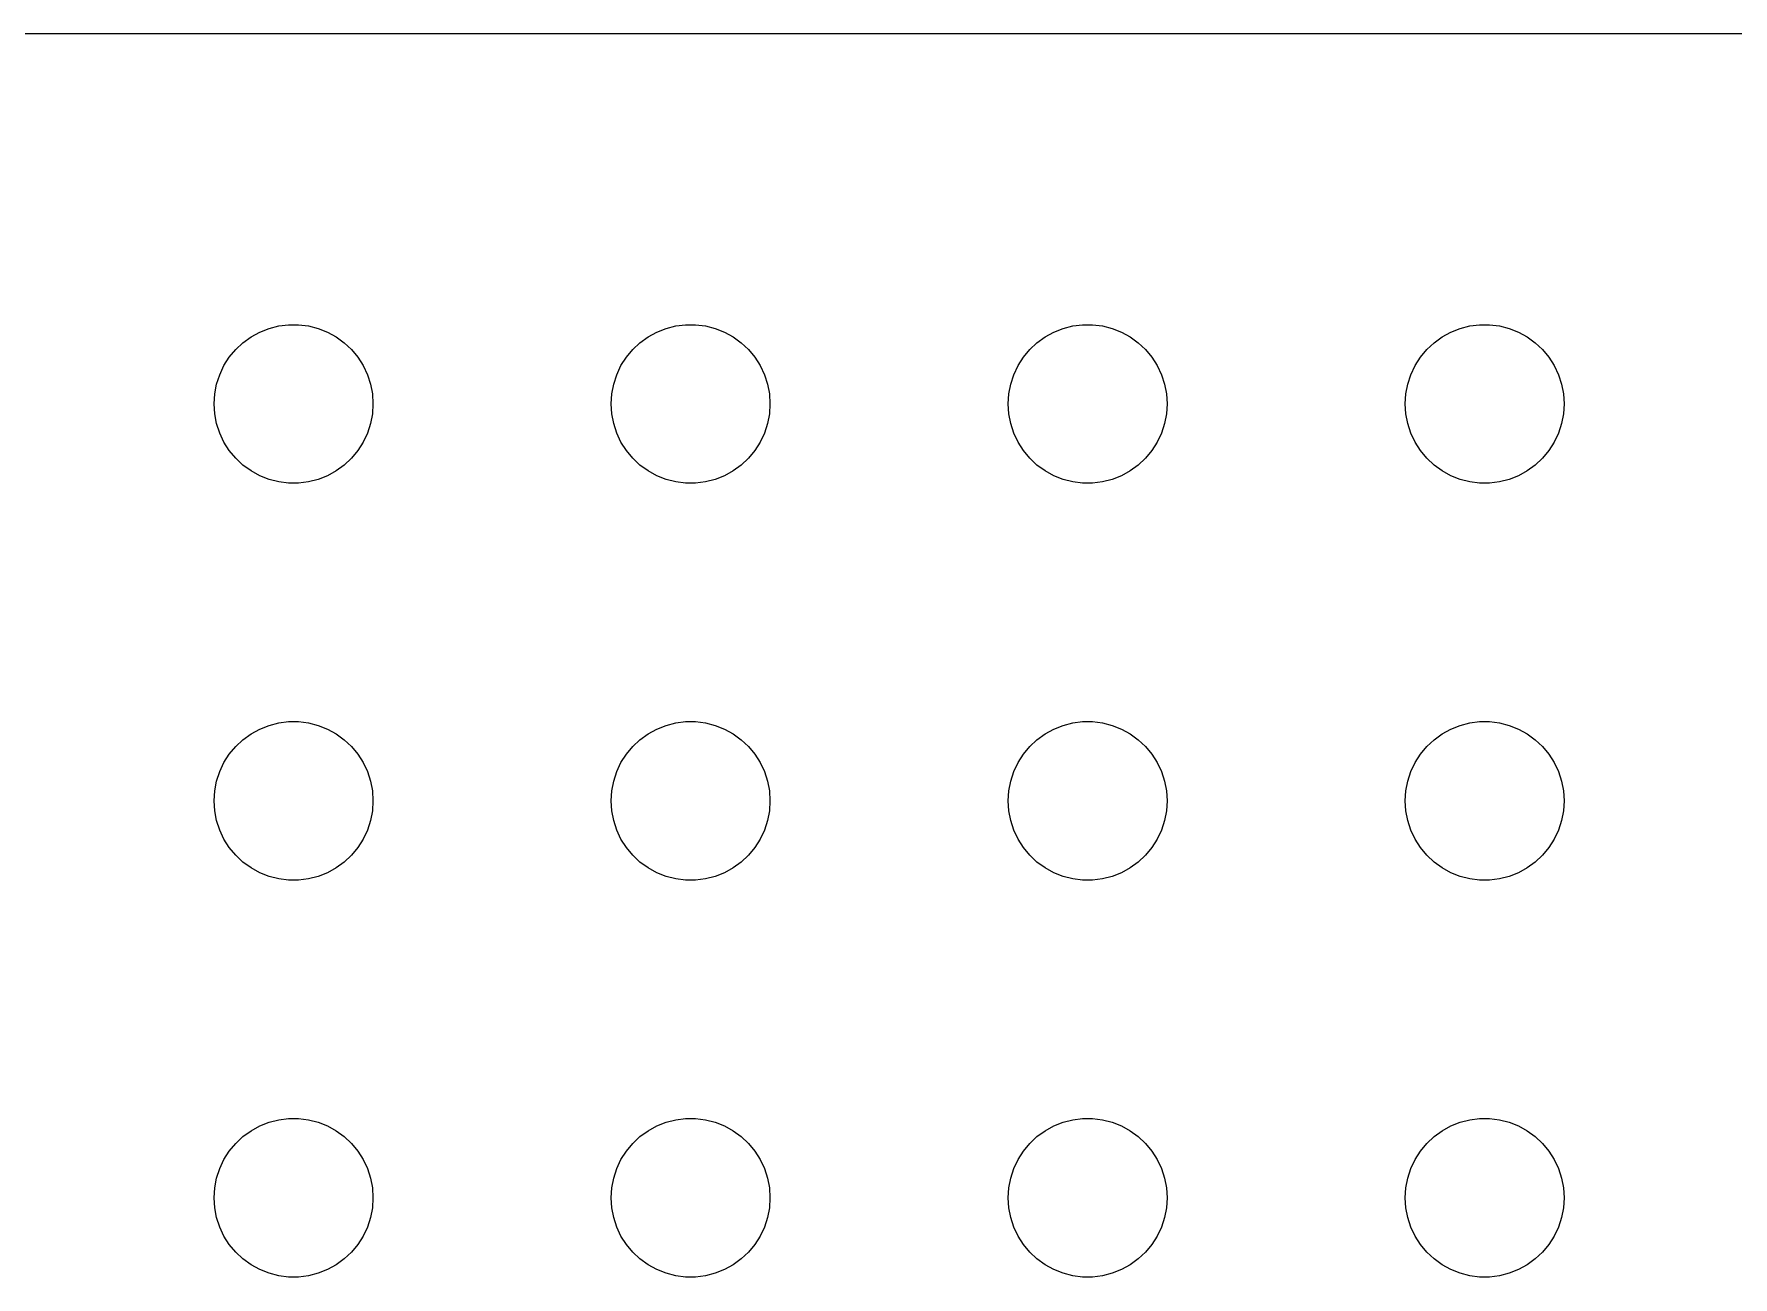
# Model space of a CAD drawing. Header units: metres. Extents: x -134 to 134, y 518 to 1078.
# Drawn here: x -102.4 to -70.31, y 598.5 to 621.99 of the extents above; entities that cross this region are included whole.
import ezdxf

# ---------------------------------------------------------------- set-up
doc = ezdxf.new("R2010")
doc.units = ezdxf.units.M

msp = doc.modelspace()

# ---------------------------------------------------------------- linework, layer by layer
for p, q in [((129.814, 621.99), (-129.814, 621.99)), ((-98.4561, 616.156), (-98.3037, 616.266)), ((-98.3037, 616.266), (-98.1387, 616.357)), ((-98.1387, 616.357), (-97.9635, 616.427)), ((-97.9635, 616.427), (-97.7811, 616.473)), ((-97.7811, 616.473), (-97.5942, 616.497)), ((-97.5942, 616.497), (-97.4058, 616.497)), ((-97.4058, 616.497), (-97.2189, 616.473)), ((-97.2189, 616.473), (-97.0365, 616.427)), ((-97.0365, 616.427), (-96.8613, 616.357)), ((-96.8613, 616.357), (-96.6963, 616.266)), ((-96.6963, 616.266), (-96.5439, 616.156)), ((-90.9561, 616.156), (-90.8037, 616.266)), ((-90.8037, 616.266), (-90.6387, 616.357)), ((-90.6387, 616.357), (-90.4635, 616.427)), ((-90.4635, 616.427), (-90.2811, 616.473)), ((-90.2811, 616.473), (-90.0942, 616.497)), ((-90.0942, 616.497), (-89.9058, 616.497)), ((-89.9058, 616.497), (-89.7189, 616.473)), ((-89.7189, 616.473), (-89.5365, 616.427)), ((-89.5365, 616.427), (-89.3613, 616.357)), ((-89.3613, 616.357), (-89.1963, 616.266)), ((-89.1963, 616.266), (-89.0439, 616.156)), ((-83.4561, 616.156), (-83.3037, 616.266)), ((-83.3037, 616.266), (-83.1387, 616.357)), ((-83.1387, 616.357), (-82.9635, 616.427)), ((-82.9635, 616.427), (-82.7811, 616.473)), ((-82.7811, 616.473), (-82.5942, 616.497)), ((-82.5942, 616.497), (-82.4058, 616.497)), ((-82.4058, 616.497), (-82.2189, 616.473)), ((-82.2189, 616.473), (-82.0365, 616.427)), ((-82.0365, 616.427), (-81.8613, 616.357)), ((-81.8613, 616.357), (-81.6963, 616.266)), ((-81.6963, 616.266), (-81.5439, 616.156)), ((-75.9561, 616.156), (-75.8037, 616.266)), ((-75.8037, 616.266), (-75.6387, 616.357)), ((-75.6387, 616.357), (-75.4635, 616.427)), ((-75.4635, 616.427), (-75.2811, 616.473)), ((-75.2811, 616.473), (-75.0942, 616.497)), ((-75.0942, 616.497), (-74.9058, 616.497)), ((-74.9058, 616.497), (-74.7189, 616.473)), ((-74.7189, 616.473), (-74.5365, 616.427)), ((-74.5365, 616.427), (-74.3613, 616.357)), ((-74.3613, 616.357), (-74.1963, 616.266)), ((-74.1963, 616.266), (-74.0439, 616.156)), ((-98.7135, 615.882), (-98.5934, 616.027)), ((-98.5934, 616.027), (-98.4561, 616.156)), ((-96.5439, 616.156), (-96.4065, 616.027)), ((-96.4065, 616.027), (-96.2865, 615.882)), ((-91.2135, 615.882), (-91.0934, 616.027)), ((-91.0934, 616.027), (-90.9561, 616.156)), ((-89.0439, 616.156), (-88.9065, 616.027)), ((-88.9065, 616.027), (-88.7865, 615.882)), ((-83.7135, 615.882), (-83.5934, 616.027)), ((-83.5934, 616.027), (-83.4561, 616.156)), ((-81.5439, 616.156), (-81.4065, 616.027)), ((-81.4065, 616.027), (-81.2865, 615.882)), ((-76.2135, 615.882), (-76.0934, 616.027)), ((-76.0934, 616.027), (-75.9561, 616.156)), ((-74.0439, 616.156), (-73.9065, 616.027)), ((-73.9065, 616.027), (-73.7865, 615.882)), ((-98.8947, 615.552), (-98.8145, 615.723)), ((-98.8145, 615.723), (-98.7135, 615.882)), ((-96.2865, 615.882), (-96.1855, 615.723)), ((-96.1855, 615.723), (-96.1053, 615.552)), ((-91.3947, 615.552), (-91.3145, 615.723)), ((-91.3145, 615.723), (-91.2135, 615.882)), ((-88.7865, 615.882), (-88.6855, 615.723)), ((-88.6855, 615.723), (-88.6053, 615.552)), ((-83.8947, 615.552), (-83.8145, 615.723)), ((-83.8145, 615.723), (-83.7135, 615.882)), ((-81.2865, 615.882), (-81.1855, 615.723)), ((-81.1855, 615.723), (-81.1053, 615.552)), ((-76.3947, 615.552), (-76.3145, 615.723)), ((-76.3145, 615.723), (-76.2135, 615.882)), ((-73.7865, 615.882), (-73.6855, 615.723)), ((-73.6855, 615.723), (-73.6053, 615.552)), ((-98.9882, 615.188), (-98.9529, 615.373)), ((-98.9529, 615.373), (-98.8947, 615.552)), ((-96.1053, 615.552), (-96.0471, 615.373)), ((-96.0471, 615.373), (-96.0118, 615.188)), ((-91.4882, 615.188), (-91.4529, 615.373)), ((-91.4529, 615.373), (-91.3947, 615.552)), ((-88.6053, 615.552), (-88.5471, 615.373)), ((-88.5471, 615.373), (-88.5118, 615.188)), ((-83.9882, 615.188), (-83.9529, 615.373)), ((-83.9529, 615.373), (-83.8947, 615.552)), ((-81.1053, 615.552), (-81.0471, 615.373)), ((-81.0471, 615.373), (-81.0118, 615.188)), ((-76.4882, 615.188), (-76.4529, 615.373)), ((-76.4529, 615.373), (-76.3947, 615.552)), ((-73.6053, 615.552), (-73.5471, 615.373)), ((-73.5471, 615.373), (-73.5118, 615.188)), ((-99, 615), (-98.9882, 615.188)), ((-98.9882, 614.812), (-99, 615)), ((-96.0118, 615.188), (-96, 615)), ((-96, 615), (-96.0118, 614.812)), ((-91.5, 615), (-91.4882, 615.188)), ((-91.4882, 614.812), (-91.5, 615)), ((-88.5118, 615.188), (-88.5, 615)), ((-88.5, 615), (-88.5118, 614.812)), ((-84, 615), (-83.9882, 615.188)), ((-83.9882, 614.812), (-84, 615)), ((-81.0118, 615.188), (-81, 615)), ((-81, 615), (-81.0118, 614.812)), ((-76.5, 615), (-76.4882, 615.188)), ((-76.4882, 614.812), (-76.5, 615)), ((-73.5118, 615.188), (-73.5, 615)), ((-73.5, 615), (-73.5118, 614.812)), ((-98.9529, 614.627), (-98.9882, 614.812)), ((-96.0118, 614.812), (-96.0471, 614.627)), ((-91.4529, 614.627), (-91.4882, 614.812)), ((-88.5118, 614.812), (-88.5471, 614.627)), ((-83.9529, 614.627), (-83.9882, 614.812)), ((-81.0118, 614.812), (-81.0471, 614.627)), ((-76.4529, 614.627), (-76.4882, 614.812)), ((-73.5118, 614.812), (-73.5471, 614.627)), ((-98.8947, 614.448), (-98.9529, 614.627)), ((-98.8145, 614.277), (-98.8947, 614.448)), ((-96.1053, 614.448), (-96.1855, 614.277)), ((-96.0471, 614.627), (-96.1053, 614.448)), ((-91.3947, 614.448), (-91.4529, 614.627)), ((-91.3145, 614.277), (-91.3947, 614.448)), ((-88.6053, 614.448), (-88.6855, 614.277)), ((-88.5471, 614.627), (-88.6053, 614.448)), ((-83.8947, 614.448), (-83.9529, 614.627)), ((-83.8145, 614.277), (-83.8947, 614.448)), ((-81.1053, 614.448), (-81.1855, 614.277)), ((-81.0471, 614.627), (-81.1053, 614.448)), ((-76.3947, 614.448), (-76.4529, 614.627)), ((-76.3145, 614.277), (-76.3947, 614.448)), ((-73.6053, 614.448), (-73.6855, 614.277)), ((-73.5471, 614.627), (-73.6053, 614.448)), ((-98.7135, 614.118), (-98.8145, 614.277)), ((-98.5934, 613.973), (-98.7135, 614.118)), ((-96.2865, 614.118), (-96.4065, 613.973)), ((-96.1855, 614.277), (-96.2865, 614.118)), ((-91.2135, 614.118), (-91.3145, 614.277)), ((-91.0934, 613.973), (-91.2135, 614.118)), ((-88.7865, 614.118), (-88.9065, 613.973)), ((-88.6855, 614.277), (-88.7865, 614.118)), ((-83.7135, 614.118), (-83.8145, 614.277)), ((-83.5934, 613.973), (-83.7135, 614.118)), ((-81.2865, 614.118), (-81.4065, 613.973)), ((-81.1855, 614.277), (-81.2865, 614.118)), ((-76.2135, 614.118), (-76.3145, 614.277)), ((-76.0934, 613.973), (-76.2135, 614.118)), ((-73.7865, 614.118), (-73.9065, 613.973)), ((-73.6855, 614.277), (-73.7865, 614.118)), ((-98.4561, 613.844), (-98.5934, 613.973)), ((-98.3037, 613.734), (-98.4561, 613.844)), ((-98.1387, 613.643), (-98.3037, 613.734)), ((-96.6963, 613.734), (-96.8613, 613.643)), ((-96.5439, 613.844), (-96.6963, 613.734)), ((-96.4065, 613.973), (-96.5439, 613.844)), ((-90.9561, 613.844), (-91.0934, 613.973)), ((-90.8037, 613.734), (-90.9561, 613.844)), ((-90.6387, 613.643), (-90.8037, 613.734)), ((-89.1963, 613.734), (-89.3613, 613.643)), ((-89.0439, 613.844), (-89.1963, 613.734)), ((-88.9065, 613.973), (-89.0439, 613.844)), ((-83.4561, 613.844), (-83.5934, 613.973)), ((-83.3037, 613.734), (-83.4561, 613.844)), ((-83.1387, 613.643), (-83.3037, 613.734)), ((-81.6963, 613.734), (-81.8613, 613.643)), ((-81.5439, 613.844), (-81.6963, 613.734)), ((-81.4065, 613.973), (-81.5439, 613.844)), ((-75.9561, 613.844), (-76.0934, 613.973)), ((-75.8037, 613.734), (-75.9561, 613.844)), ((-75.6387, 613.643), (-75.8037, 613.734)), ((-74.1963, 613.734), (-74.3613, 613.643)), ((-74.0439, 613.844), (-74.1963, 613.734)), ((-73.9065, 613.973), (-74.0439, 613.844)), ((-97.9635, 613.573), (-98.1387, 613.643)), ((-97.7811, 613.527), (-97.9635, 613.573)), ((-97.5942, 613.503), (-97.7811, 613.527)), ((-97.4058, 613.503), (-97.5942, 613.503)), ((-97.2189, 613.527), (-97.4058, 613.503)), ((-97.0365, 613.573), (-97.2189, 613.527)), ((-96.8613, 613.643), (-97.0365, 613.573)), ((-90.4635, 613.573), (-90.6387, 613.643)), ((-90.2811, 613.527), (-90.4635, 613.573)), ((-90.0942, 613.503), (-90.2811, 613.527)), ((-89.9058, 613.503), (-90.0942, 613.503)), ((-89.7189, 613.527), (-89.9058, 613.503)), ((-89.5365, 613.573), (-89.7189, 613.527)), ((-89.3613, 613.643), (-89.5365, 613.573)), ((-82.9635, 613.573), (-83.1387, 613.643)), ((-82.7811, 613.527), (-82.9635, 613.573)), ((-82.5942, 613.503), (-82.7811, 613.527)), ((-82.4058, 613.503), (-82.5942, 613.503)), ((-82.2189, 613.527), (-82.4058, 613.503)), ((-82.0365, 613.573), (-82.2189, 613.527)), ((-81.8613, 613.643), (-82.0365, 613.573)), ((-75.4635, 613.573), (-75.6387, 613.643)), ((-75.2811, 613.527), (-75.4635, 613.573)), ((-75.0942, 613.503), (-75.2811, 613.527)), ((-74.9058, 613.503), (-75.0942, 613.503)), ((-74.7189, 613.527), (-74.9058, 613.503)), ((-74.5365, 613.573), (-74.7189, 613.527)), ((-74.3613, 613.643), (-74.5365, 613.573)), ((-98.1387, 608.857), (-97.9635, 608.927)), ((-97.9635, 608.927), (-97.7811, 608.973)), ((-97.7811, 608.973), (-97.5942, 608.997)), ((-97.5942, 608.997), (-97.4058, 608.997)), ((-97.4058, 608.997), (-97.2189, 608.973)), ((-97.2189, 608.973), (-97.0365, 608.927)), ((-97.0365, 608.927), (-96.8613, 608.857)), ((-90.6387, 608.857), (-90.4635, 608.927)), ((-90.4635, 608.927), (-90.2811, 608.973)), ((-90.2811, 608.973), (-90.0942, 608.997)), ((-90.0942, 608.997), (-89.9058, 608.997)), ((-89.9058, 608.997), (-89.7189, 608.973)), ((-89.7189, 608.973), (-89.5365, 608.927)), ((-89.5365, 608.927), (-89.3613, 608.857)), ((-83.1387, 608.857), (-82.9635, 608.927)), ((-82.9635, 608.927), (-82.7811, 608.973)), ((-82.7811, 608.973), (-82.5942, 608.997)), ((-82.5942, 608.997), (-82.4058, 608.997)), ((-82.4058, 608.997), (-82.2189, 608.973)), ((-82.2189, 608.973), (-82.0365, 608.927)), ((-82.0365, 608.927), (-81.8613, 608.857)), ((-75.6387, 608.857), (-75.4635, 608.927)), ((-75.4635, 608.927), (-75.2811, 608.973)), ((-75.2811, 608.973), (-75.0942, 608.997)), ((-75.0942, 608.997), (-74.9058, 608.997)), ((-74.9058, 608.997), (-74.7189, 608.973)), ((-74.7189, 608.973), (-74.5365, 608.927)), ((-74.5365, 608.927), (-74.3613, 608.857)), ((-98.5934, 608.527), (-98.4561, 608.656)), ((-98.4561, 608.656), (-98.3037, 608.766)), ((-98.3037, 608.766), (-98.1387, 608.857)), ((-96.8613, 608.857), (-96.6963, 608.766)), ((-96.6963, 608.766), (-96.5439, 608.656)), ((-96.5439, 608.656), (-96.4065, 608.527)), ((-91.0934, 608.527), (-90.9561, 608.656)), ((-90.9561, 608.656), (-90.8037, 608.766)), ((-90.8037, 608.766), (-90.6387, 608.857)), ((-89.3613, 608.857), (-89.1963, 608.766)), ((-89.1963, 608.766), (-89.0439, 608.656)), ((-89.0439, 608.656), (-88.9065, 608.527)), ((-83.5934, 608.527), (-83.4561, 608.656)), ((-83.4561, 608.656), (-83.3037, 608.766)), ((-83.3037, 608.766), (-83.1387, 608.857)), ((-81.8613, 608.857), (-81.6963, 608.766)), ((-81.6963, 608.766), (-81.5439, 608.656)), ((-81.5439, 608.656), (-81.4065, 608.527)), ((-76.0934, 608.527), (-75.9561, 608.656)), ((-75.9561, 608.656), (-75.8037, 608.766)), ((-75.8037, 608.766), (-75.6387, 608.857)), ((-74.3613, 608.857), (-74.1963, 608.766)), ((-74.1963, 608.766), (-74.0439, 608.656)), ((-74.0439, 608.656), (-73.9065, 608.527)), ((-98.8145, 608.223), (-98.7135, 608.382)), ((-98.7135, 608.382), (-98.5934, 608.527)), ((-96.4065, 608.527), (-96.2865, 608.382)), ((-96.2865, 608.382), (-96.1855, 608.223)), ((-91.3145, 608.223), (-91.2135, 608.382)), ((-91.2135, 608.382), (-91.0934, 608.527)), ((-88.9065, 608.527), (-88.7865, 608.382)), ((-88.7865, 608.382), (-88.6855, 608.223)), ((-83.8145, 608.223), (-83.7135, 608.382)), ((-83.7135, 608.382), (-83.5934, 608.527)), ((-81.4065, 608.527), (-81.2865, 608.382)), ((-81.2865, 608.382), (-81.1855, 608.223)), ((-76.3145, 608.223), (-76.2135, 608.382)), ((-76.2135, 608.382), (-76.0934, 608.527)), ((-73.9065, 608.527), (-73.7865, 608.382)), ((-73.7865, 608.382), (-73.6855, 608.223)), ((-98.9529, 607.873), (-98.8947, 608.052)), ((-98.8947, 608.052), (-98.8145, 608.223)), ((-96.1855, 608.223), (-96.1053, 608.052)), ((-96.1053, 608.052), (-96.0471, 607.873)), ((-91.4529, 607.873), (-91.3947, 608.052)), ((-91.3947, 608.052), (-91.3145, 608.223)), ((-88.6855, 608.223), (-88.6053, 608.052)), ((-88.6053, 608.052), (-88.5471, 607.873)), ((-83.9529, 607.873), (-83.8947, 608.052)), ((-83.8947, 608.052), (-83.8145, 608.223)), ((-81.1855, 608.223), (-81.1053, 608.052)), ((-81.1053, 608.052), (-81.0471, 607.873)), ((-76.4529, 607.873), (-76.3947, 608.052)), ((-76.3947, 608.052), (-76.3145, 608.223)), ((-73.6855, 608.223), (-73.6053, 608.052)), ((-73.6053, 608.052), (-73.5471, 607.873)), ((-99, 607.5), (-98.9882, 607.688)), ((-98.9882, 607.688), (-98.9529, 607.873)), ((-96.0471, 607.873), (-96.0118, 607.688)), ((-96.0118, 607.688), (-96, 607.5)), ((-91.5, 607.5), (-91.4882, 607.688)), ((-91.4882, 607.688), (-91.4529, 607.873)), ((-88.5471, 607.873), (-88.5118, 607.688)), ((-88.5118, 607.688), (-88.5, 607.5)), ((-84, 607.5), (-83.9882, 607.688)), ((-83.9882, 607.688), (-83.9529, 607.873)), ((-81.0471, 607.873), (-81.0118, 607.688)), ((-81.0118, 607.688), (-81, 607.5)), ((-76.5, 607.5), (-76.4882, 607.688)), ((-76.4882, 607.688), (-76.4529, 607.873)), ((-73.5471, 607.873), (-73.5118, 607.688)), ((-73.5118, 607.688), (-73.5, 607.5)), ((-98.9882, 607.312), (-99, 607.5)), ((-98.9529, 607.127), (-98.9882, 607.312)), ((-96.0118, 607.312), (-96.0471, 607.127)), ((-96, 607.5), (-96.0118, 607.312)), ((-91.4882, 607.312), (-91.5, 607.5)), ((-91.4529, 607.127), (-91.4882, 607.312)), ((-88.5118, 607.312), (-88.5471, 607.127)), ((-88.5, 607.5), (-88.5118, 607.312)), ((-83.9882, 607.312), (-84, 607.5)), ((-83.9529, 607.127), (-83.9882, 607.312)), ((-81.0118, 607.312), (-81.0471, 607.127)), ((-81, 607.5), (-81.0118, 607.312)), ((-76.4882, 607.312), (-76.5, 607.5)), ((-76.4529, 607.127), (-76.4882, 607.312)), ((-73.5118, 607.312), (-73.5471, 607.127)), ((-73.5, 607.5), (-73.5118, 607.312)), ((-98.8947, 606.948), (-98.9529, 607.127)), ((-98.8145, 606.777), (-98.8947, 606.948)), ((-96.1053, 606.948), (-96.1855, 606.777)), ((-96.0471, 607.127), (-96.1053, 606.948)), ((-91.3947, 606.948), (-91.4529, 607.127)), ((-91.3145, 606.777), (-91.3947, 606.948)), ((-88.6053, 606.948), (-88.6855, 606.777)), ((-88.5471, 607.127), (-88.6053, 606.948)), ((-83.8947, 606.948), (-83.9529, 607.127)), ((-83.8145, 606.777), (-83.8947, 606.948)), ((-81.1053, 606.948), (-81.1855, 606.777)), ((-81.0471, 607.127), (-81.1053, 606.948)), ((-76.3947, 606.948), (-76.4529, 607.127)), ((-76.3145, 606.777), (-76.3947, 606.948)), ((-73.6053, 606.948), (-73.6855, 606.777)), ((-73.5471, 607.127), (-73.6053, 606.948)), ((-98.7135, 606.618), (-98.8145, 606.777)), ((-96.1855, 606.777), (-96.2865, 606.618)), ((-91.2135, 606.618), (-91.3145, 606.777)), ((-88.6855, 606.777), (-88.7865, 606.618)), ((-83.7135, 606.618), (-83.8145, 606.777)), ((-81.1855, 606.777), (-81.2865, 606.618)), ((-76.2135, 606.618), (-76.3145, 606.777)), ((-73.6855, 606.777), (-73.7865, 606.618)), ((-98.5934, 606.473), (-98.7135, 606.618)), ((-98.4561, 606.344), (-98.5934, 606.473)), ((-98.3037, 606.234), (-98.4561, 606.344)), ((-96.5439, 606.344), (-96.6963, 606.234)), ((-96.4065, 606.473), (-96.5439, 606.344)), ((-96.2865, 606.618), (-96.4065, 606.473)), ((-91.0934, 606.473), (-91.2135, 606.618)), ((-90.9561, 606.344), (-91.0934, 606.473)), ((-90.8037, 606.234), (-90.9561, 606.344)), ((-89.0439, 606.344), (-89.1963, 606.234)), ((-88.9065, 606.473), (-89.0439, 606.344)), ((-88.7865, 606.618), (-88.9065, 606.473)), ((-83.5934, 606.473), (-83.7135, 606.618)), ((-83.4561, 606.344), (-83.5934, 606.473)), ((-83.3037, 606.234), (-83.4561, 606.344)), ((-81.5439, 606.344), (-81.6963, 606.234)), ((-81.4065, 606.473), (-81.5439, 606.344)), ((-81.2865, 606.618), (-81.4065, 606.473)), ((-76.0934, 606.473), (-76.2135, 606.618)), ((-75.9561, 606.344), (-76.0934, 606.473)), ((-75.8037, 606.234), (-75.9561, 606.344)), ((-74.0439, 606.344), (-74.1963, 606.234)), ((-73.9065, 606.473), (-74.0439, 606.344)), ((-73.7865, 606.618), (-73.9065, 606.473)), ((-98.1387, 606.143), (-98.3037, 606.234)), ((-97.9635, 606.073), (-98.1387, 606.143)), ((-97.7811, 606.027), (-97.9635, 606.073)), ((-97.5942, 606.003), (-97.7811, 606.027)), ((-97.4058, 606.003), (-97.5942, 606.003)), ((-97.2189, 606.027), (-97.4058, 606.003)), ((-97.0365, 606.073), (-97.2189, 606.027)), ((-96.8613, 606.143), (-97.0365, 606.073)), ((-96.6963, 606.234), (-96.8613, 606.143)), ((-90.6387, 606.143), (-90.8037, 606.234)), ((-90.4635, 606.073), (-90.6387, 606.143)), ((-90.2811, 606.027), (-90.4635, 606.073)), ((-90.0942, 606.003), (-90.2811, 606.027)), ((-89.9058, 606.003), (-90.0942, 606.003)), ((-89.7189, 606.027), (-89.9058, 606.003)), ((-89.5365, 606.073), (-89.7189, 606.027)), ((-89.3613, 606.143), (-89.5365, 606.073)), ((-89.1963, 606.234), (-89.3613, 606.143)), ((-83.1387, 606.143), (-83.3037, 606.234)), ((-82.9635, 606.073), (-83.1387, 606.143)), ((-82.7811, 606.027), (-82.9635, 606.073)), ((-82.5942, 606.003), (-82.7811, 606.027)), ((-82.4058, 606.003), (-82.5942, 606.003)), ((-82.2189, 606.027), (-82.4058, 606.003)), ((-82.0365, 606.073), (-82.2189, 606.027)), ((-81.8613, 606.143), (-82.0365, 606.073)), ((-81.6963, 606.234), (-81.8613, 606.143)), ((-75.6387, 606.143), (-75.8037, 606.234)), ((-75.4635, 606.073), (-75.6387, 606.143)), ((-75.2811, 606.027), (-75.4635, 606.073)), ((-75.0942, 606.003), (-75.2811, 606.027)), ((-74.9058, 606.003), (-75.0942, 606.003)), ((-74.7189, 606.027), (-74.9058, 606.003)), ((-74.5365, 606.073), (-74.7189, 606.027)), ((-74.3613, 606.143), (-74.5365, 606.073)), ((-74.1963, 606.234), (-74.3613, 606.143)), ((-97.7811, 601.473), (-97.5942, 601.497)), ((-97.5942, 601.497), (-97.4058, 601.497)), ((-97.4058, 601.497), (-97.2189, 601.473)), ((-90.2811, 601.473), (-90.0942, 601.497)), ((-90.0942, 601.497), (-89.9058, 601.497)), ((-89.9058, 601.497), (-89.7189, 601.473)), ((-82.7811, 601.473), (-82.5942, 601.497)), ((-82.5942, 601.497), (-82.4058, 601.497)), ((-82.4058, 601.497), (-82.2189, 601.473)), ((-75.2811, 601.473), (-75.0942, 601.497)), ((-75.0942, 601.497), (-74.9058, 601.497)), ((-74.9058, 601.497), (-74.7189, 601.473)), ((-98.4561, 601.156), (-98.3037, 601.266)), ((-98.3037, 601.266), (-98.1387, 601.357)), ((-98.1387, 601.357), (-97.9635, 601.427)), ((-97.9635, 601.427), (-97.7811, 601.473)), ((-97.2189, 601.473), (-97.0365, 601.427)), ((-97.0365, 601.427), (-96.8613, 601.357)), ((-96.8613, 601.357), (-96.6963, 601.266)), ((-96.6963, 601.266), (-96.5439, 601.156)), ((-90.9561, 601.156), (-90.8037, 601.266)), ((-90.8037, 601.266), (-90.6387, 601.357)), ((-90.6387, 601.357), (-90.4635, 601.427)), ((-90.4635, 601.427), (-90.2811, 601.473)), ((-89.7189, 601.473), (-89.5365, 601.427)), ((-89.5365, 601.427), (-89.3613, 601.357)), ((-89.3613, 601.357), (-89.1963, 601.266)), ((-89.1963, 601.266), (-89.0439, 601.156)), ((-83.4561, 601.156), (-83.3037, 601.266)), ((-83.3037, 601.266), (-83.1387, 601.357)), ((-83.1387, 601.357), (-82.9635, 601.427)), ((-82.9635, 601.427), (-82.7811, 601.473)), ((-82.2189, 601.473), (-82.0365, 601.427)), ((-82.0365, 601.427), (-81.8613, 601.357)), ((-81.8613, 601.357), (-81.6963, 601.266)), ((-81.6963, 601.266), (-81.5439, 601.156)), ((-75.9561, 601.156), (-75.8037, 601.266)), ((-75.8037, 601.266), (-75.6387, 601.357)), ((-75.6387, 601.357), (-75.4635, 601.427)), ((-75.4635, 601.427), (-75.2811, 601.473)), ((-74.7189, 601.473), (-74.5365, 601.427)), ((-74.5365, 601.427), (-74.3613, 601.357)), ((-74.3613, 601.357), (-74.1963, 601.266)), ((-74.1963, 601.266), (-74.0439, 601.156)), ((-98.8145, 600.723), (-98.7135, 600.882)), ((-98.7135, 600.882), (-98.5934, 601.027)), ((-98.5934, 601.027), (-98.4561, 601.156)), ((-96.5439, 601.156), (-96.4065, 601.027)), ((-96.4065, 601.027), (-96.2865, 600.882)), ((-96.2865, 600.882), (-96.1855, 600.723)), ((-91.3145, 600.723), (-91.2135, 600.882)), ((-91.2135, 600.882), (-91.0934, 601.027)), ((-91.0934, 601.027), (-90.9561, 601.156)), ((-89.0439, 601.156), (-88.9065, 601.027)), ((-88.9065, 601.027), (-88.7865, 600.882)), ((-88.7865, 600.882), (-88.6855, 600.723)), ((-83.8145, 600.723), (-83.7135, 600.882)), ((-83.7135, 600.882), (-83.5934, 601.027)), ((-83.5934, 601.027), (-83.4561, 601.156)), ((-81.5439, 601.156), (-81.4065, 601.027)), ((-81.4065, 601.027), (-81.2865, 600.882)), ((-81.2865, 600.882), (-81.1855, 600.723)), ((-76.3145, 600.723), (-76.2135, 600.882)), ((-76.2135, 600.882), (-76.0934, 601.027)), ((-76.0934, 601.027), (-75.9561, 601.156)), ((-74.0439, 601.156), (-73.9065, 601.027)), ((-73.9065, 601.027), (-73.7865, 600.882)), ((-73.7865, 600.882), (-73.6855, 600.723)), ((-98.9529, 600.373), (-98.8947, 600.552)), ((-98.8947, 600.552), (-98.8145, 600.723)), ((-96.1855, 600.723), (-96.1053, 600.552)), ((-96.1053, 600.552), (-96.0471, 600.373)), ((-91.4529, 600.373), (-91.3947, 600.552)), ((-91.3947, 600.552), (-91.3145, 600.723)), ((-88.6855, 600.723), (-88.6053, 600.552)), ((-88.6053, 600.552), (-88.5471, 600.373)), ((-83.9529, 600.373), (-83.8947, 600.552)), ((-83.8947, 600.552), (-83.8145, 600.723)), ((-81.1855, 600.723), (-81.1053, 600.552)), ((-81.1053, 600.552), (-81.0471, 600.373)), ((-76.4529, 600.373), (-76.3947, 600.552)), ((-76.3947, 600.552), (-76.3145, 600.723)), ((-73.6855, 600.723), (-73.6053, 600.552)), ((-73.6053, 600.552), (-73.5471, 600.373)), ((-98.9882, 600.188), (-98.9529, 600.373)), ((-96.0471, 600.373), (-96.0118, 600.188)), ((-91.4882, 600.188), (-91.4529, 600.373)), ((-88.5471, 600.373), (-88.5118, 600.188)), ((-83.9882, 600.188), (-83.9529, 600.373)), ((-81.0471, 600.373), (-81.0118, 600.188)), ((-76.4882, 600.188), (-76.4529, 600.373)), ((-73.5471, 600.373), (-73.5118, 600.188)), ((-99, 600), (-98.9882, 600.188)), ((-98.9882, 599.812), (-99, 600)), ((-96.0118, 600.188), (-96, 600)), ((-96, 600), (-96.0118, 599.812)), ((-91.5, 600), (-91.4882, 600.188)), ((-91.4882, 599.812), (-91.5, 600)), ((-88.5118, 600.188), (-88.5, 600)), ((-88.5, 600), (-88.5118, 599.812)), ((-84, 600), (-83.9882, 600.188)), ((-83.9882, 599.812), (-84, 600)), ((-81.0118, 600.188), (-81, 600)), ((-81, 600), (-81.0118, 599.812)), ((-76.5, 600), (-76.4882, 600.188)), ((-76.4882, 599.812), (-76.5, 600)), ((-73.5118, 600.188), (-73.5, 600)), ((-73.5, 600), (-73.5118, 599.812)), ((-98.9529, 599.627), (-98.9882, 599.812)), ((-98.8947, 599.448), (-98.9529, 599.627)), ((-96.0471, 599.627), (-96.1053, 599.448)), ((-96.0118, 599.812), (-96.0471, 599.627)), ((-91.4529, 599.627), (-91.4882, 599.812)), ((-91.3947, 599.448), (-91.4529, 599.627)), ((-88.5471, 599.627), (-88.6053, 599.448)), ((-88.5118, 599.812), (-88.5471, 599.627)), ((-83.9529, 599.627), (-83.9882, 599.812)), ((-83.8947, 599.448), (-83.9529, 599.627)), ((-81.0471, 599.627), (-81.1053, 599.448)), ((-81.0118, 599.812), (-81.0471, 599.627)), ((-76.4529, 599.627), (-76.4882, 599.812)), ((-76.3947, 599.448), (-76.4529, 599.627)), ((-73.5471, 599.627), (-73.6053, 599.448)), ((-73.5118, 599.812), (-73.5471, 599.627)), ((-98.8145, 599.277), (-98.8947, 599.448)), ((-98.7135, 599.118), (-98.8145, 599.277)), ((-96.1855, 599.277), (-96.2865, 599.118)), ((-96.1053, 599.448), (-96.1855, 599.277)), ((-91.3145, 599.277), (-91.3947, 599.448)), ((-91.2135, 599.118), (-91.3145, 599.277)), ((-88.6855, 599.277), (-88.7865, 599.118)), ((-88.6053, 599.448), (-88.6855, 599.277)), ((-83.8145, 599.277), (-83.8947, 599.448)), ((-83.7135, 599.118), (-83.8145, 599.277)), ((-81.1855, 599.277), (-81.2865, 599.118)), ((-81.1053, 599.448), (-81.1855, 599.277)), ((-76.3145, 599.277), (-76.3947, 599.448)), ((-76.2135, 599.118), (-76.3145, 599.277)), ((-73.6855, 599.277), (-73.7865, 599.118)), ((-73.6053, 599.448), (-73.6855, 599.277)), ((-98.5934, 598.973), (-98.7135, 599.118)), ((-98.4561, 598.844), (-98.5934, 598.973)), ((-96.4065, 598.973), (-96.5439, 598.844)), ((-96.2865, 599.118), (-96.4065, 598.973)), ((-91.0934, 598.973), (-91.2135, 599.118)), ((-90.9561, 598.844), (-91.0934, 598.973)), ((-88.9065, 598.973), (-89.0439, 598.844)), ((-88.7865, 599.118), (-88.9065, 598.973)), ((-83.5934, 598.973), (-83.7135, 599.118)), ((-83.4561, 598.844), (-83.5934, 598.973)), ((-81.4065, 598.973), (-81.5439, 598.844)), ((-81.2865, 599.118), (-81.4065, 598.973)), ((-76.0934, 598.973), (-76.2135, 599.118)), ((-75.9561, 598.844), (-76.0934, 598.973)), ((-73.9065, 598.973), (-74.0439, 598.844)), ((-73.7865, 599.118), (-73.9065, 598.973)), ((-98.3037, 598.734), (-98.4561, 598.844)), ((-98.1387, 598.643), (-98.3037, 598.734)), ((-97.9635, 598.573), (-98.1387, 598.643)), ((-96.8613, 598.643), (-97.0365, 598.573)), ((-96.6963, 598.734), (-96.8613, 598.643)), ((-96.5439, 598.844), (-96.6963, 598.734)), ((-90.8037, 598.734), (-90.9561, 598.844)), ((-90.6387, 598.643), (-90.8037, 598.734)), ((-90.4635, 598.573), (-90.6387, 598.643)), ((-89.3613, 598.643), (-89.5365, 598.573)), ((-89.1963, 598.734), (-89.3613, 598.643)), ((-89.0439, 598.844), (-89.1963, 598.734)), ((-83.3037, 598.734), (-83.4561, 598.844)), ((-83.1387, 598.643), (-83.3037, 598.734)), ((-82.9635, 598.573), (-83.1387, 598.643)), ((-81.8613, 598.643), (-82.0365, 598.573)), ((-81.6963, 598.734), (-81.8613, 598.643)), ((-81.5439, 598.844), (-81.6963, 598.734)), ((-75.8037, 598.734), (-75.9561, 598.844)), ((-75.6387, 598.643), (-75.8037, 598.734)), ((-75.4635, 598.573), (-75.6387, 598.643)), ((-74.3613, 598.643), (-74.5365, 598.573)), ((-74.1963, 598.734), (-74.3613, 598.643)), ((-74.0439, 598.844), (-74.1963, 598.734)), ((-97.7811, 598.527), (-97.9635, 598.573)), ((-97.5942, 598.503), (-97.7811, 598.527)), ((-97.4058, 598.503), (-97.5942, 598.503)), ((-97.2189, 598.527), (-97.4058, 598.503)), ((-97.0365, 598.573), (-97.2189, 598.527)), ((-90.2811, 598.527), (-90.4635, 598.573)), ((-90.0942, 598.503), (-90.2811, 598.527)), ((-89.9058, 598.503), (-90.0942, 598.503)), ((-89.7189, 598.527), (-89.9058, 598.503)), ((-89.5365, 598.573), (-89.7189, 598.527)), ((-82.7811, 598.527), (-82.9635, 598.573)), ((-82.5942, 598.503), (-82.7811, 598.527)), ((-82.4058, 598.503), (-82.5942, 598.503)), ((-82.2189, 598.527), (-82.4058, 598.503)), ((-82.0365, 598.573), (-82.2189, 598.527)), ((-75.2811, 598.527), (-75.4635, 598.573)), ((-75.0942, 598.503), (-75.2811, 598.527)), ((-74.9058, 598.503), (-75.0942, 598.503)), ((-74.7189, 598.527), (-74.9058, 598.503)), ((-74.5365, 598.573), (-74.7189, 598.527))]:
    msp.add_line(p, q)

doc.saveas('drawing.dxf')
